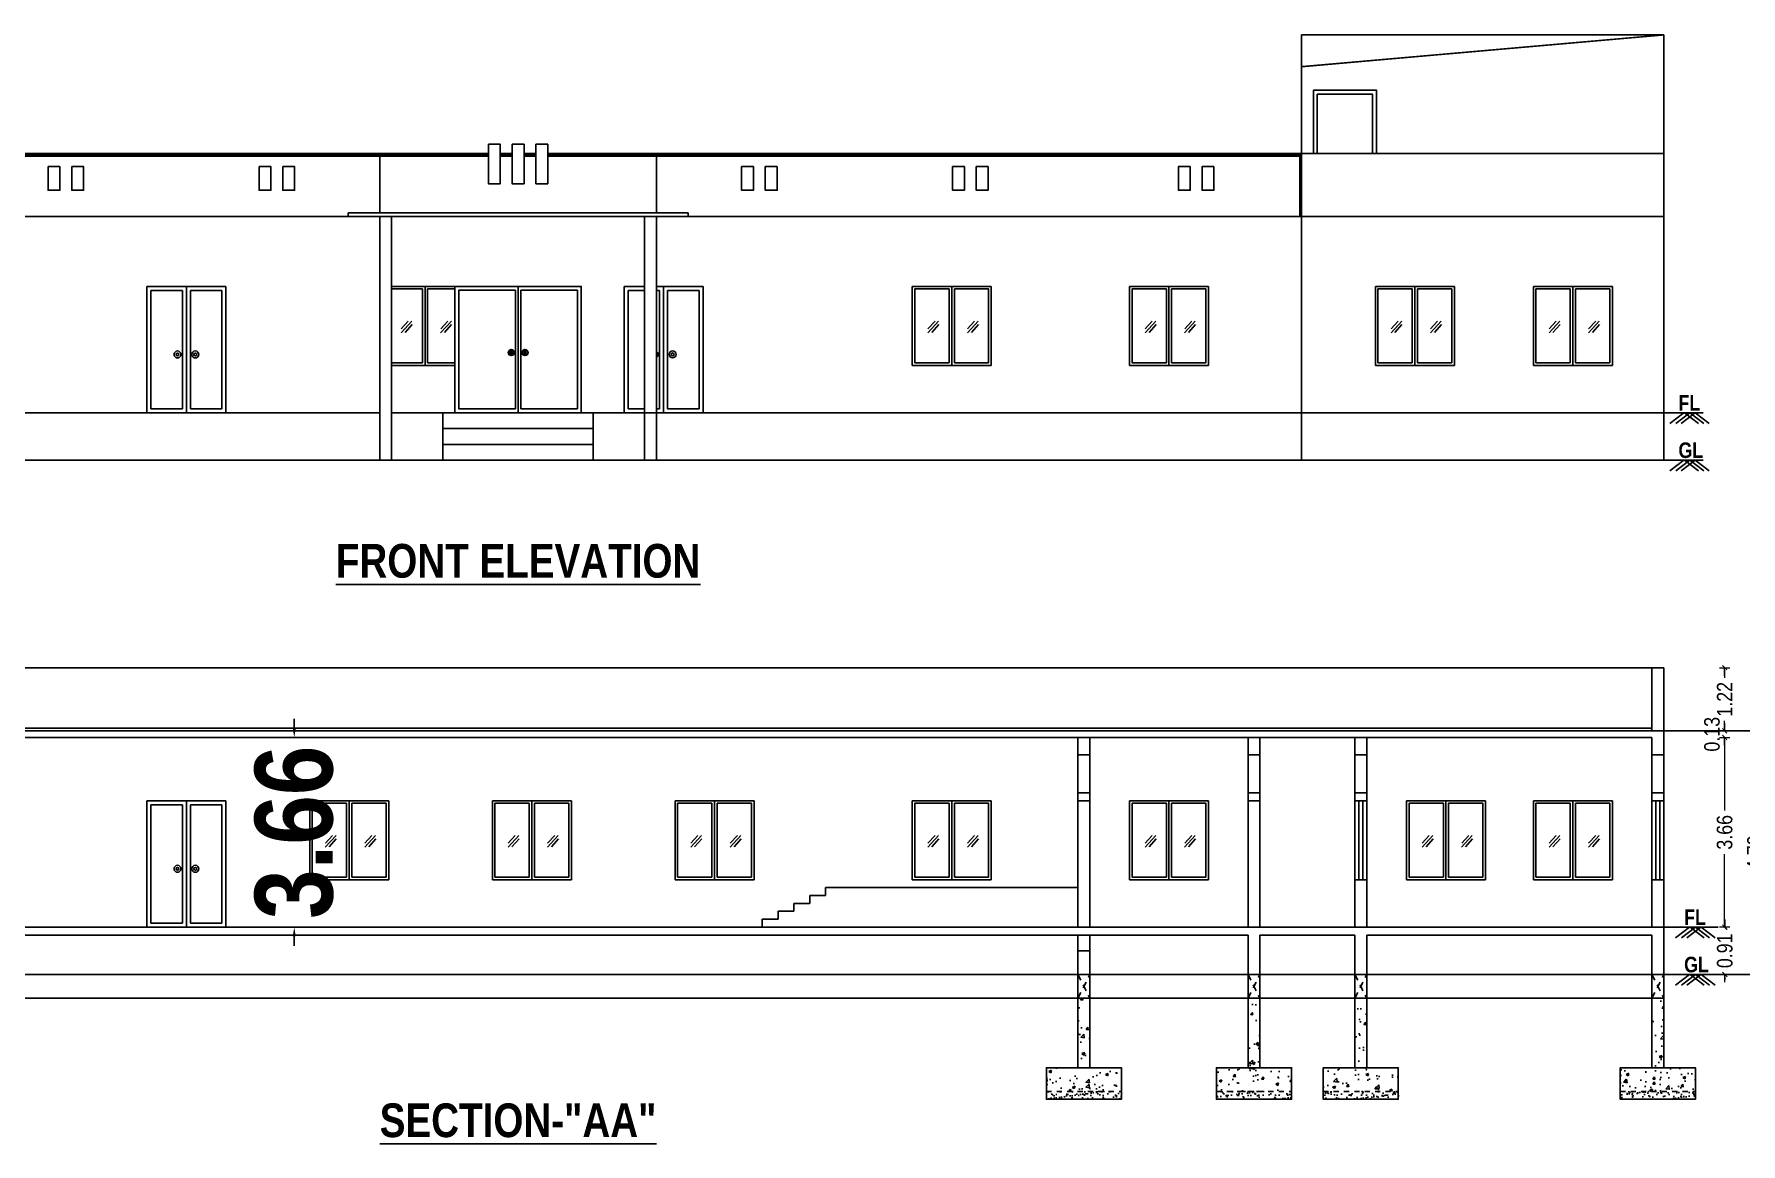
# Model space of a CAD drawing. Header units: metres. Extents: x 113452 to 113666, y -26183 to -26004.
# Drawn here: x 113603.05 to 113635.97, y -26065.32 to -26043.91 of the extents above; entities that cross this region are included whole.
import ezdxf
from ezdxf.lldxf.tags import DXFTag

# ---------------------------------------------------------------- set-up
doc = ezdxf.new("R2010")
doc.units = ezdxf.units.M
doc.header["$MEASUREMENT"] = 0
doc.header["$PDMODE"] = 35
doc.linetypes.add('HIDDEN', pattern=[0.375, 0.25, -0.125])
for name, color, linetype in [('BLK_1_FLR_0_WC_BATH_HT', 223, 'Continuous'), ('Door', 7, 'Continuous'), ('LVL', 220, 'Continuous')]:
    doc.layers.add(name, color=color, linetype=linetype)
doc.layers.add('Dimension', color=3, linetype='Continuous', lineweight=13)
doc.styles.add('Arial', font='swissc.ttf')
doc.styles.get("Standard").update_dxf_attribs({"font": 'swisscb.ttf'})
tags = doc.linetypes.add('DIVIDE2', pattern=[0.625, 0.25, -0.125, 0, -0.125, 0, -0.125]).pattern_tags.tags
tags[14:15] = [DXFTag(74, 4), DXFTag(75, 0), DXFTag(340, '0'), DXFTag(46, 1.0), DXFTag(50, 0.0), DXFTag(44, 0.0), DXFTag(45, 0.0)]
tags[12:13] = [DXFTag(74, 4), DXFTag(75, 0), DXFTag(340, '0'), DXFTag(46, 1.0), DXFTag(50, 0.0), DXFTag(44, 0.0), DXFTag(45, 0.0)]
tags[10:11] = [DXFTag(74, 4), DXFTag(75, 0), DXFTag(340, '0'), DXFTag(46, 1.0), DXFTag(50, 0.0), DXFTag(44, 0.0), DXFTag(45, 0.0)]
tags[8:9] = [DXFTag(74, 4), DXFTag(75, 0), DXFTag(340, '0'), DXFTag(46, 1.0), DXFTag(50, 0.0), DXFTag(44, 0.0), DXFTag(45, 0.0)]
tags[6:7] = [DXFTag(74, 4), DXFTag(75, 0), DXFTag(340, '0'), DXFTag(46, 1.0), DXFTag(50, 0.0), DXFTag(44, 0.0), DXFTag(45, 0.0)]
tags[4:5] = [DXFTag(74, 4), DXFTag(75, 0), DXFTag(340, '0'), DXFTag(46, 1.0), DXFTag(50, 0.0), DXFTag(44, 0.0), DXFTag(45, 0.0)]
doc.dimstyles.new('FLOOR DIM BUILDING DIM', dxfattribs={"dimtxt": 0.3, "dimasz": 0.05, "dimexe": 0.075, "dimexo": 0.3, "dimgap": 0.09, "dimtad": 0, "dimzin": 3, "dimdsep": 46, "dimtxsty": 'Arial', "dimblk": 'JM1', "dimcen": -0.09, "dimse1": 1, "dimse2": 1, "dimclrd": 5, "dimclre": 250, "dimclrt": 3, "dimazin": 0, "dimtfac": 0.65, "dimtix": 1, "dimtofl": 0, "dimtmove": 0, "dimatfit": 2, "dimfxl": 0, "dimfrac": 1, "dimtolj": 1, "dimlwd": 18, "dimlwe": -1, "dimarcsym": 0})
doc.dimstyles.get("Standard").update_dxf_attribs({"dimtxt": 1.5, "dimasz": 0.18, "dimexe": 0.18, "dimexo": 0.0625, "dimgap": 0.09, "dimtad": 0, "dimzin": 0, "dimdsep": 46, "dimtxsty": 'Standard', "dimcen": 0.09, "dimse1": 1, "dimse2": 1, "dimsd1": 1, "dimsd2": 1, "dimclrt": 256, "dimadec": 0, "dimazin": 0, "dimtfac": 1, "dimtofl": 0, "dimtmove": 0, "dimatfit": 3, "dimfxl": 0, "dimtolj": 1, "dimtzin": 0, "dimarcsym": 0})

# ---------------------------------------------------------------- blocks, each defined once
blk = doc.blocks.new('W')
at = {"ltscale": 2}
for p, q in [((113160.282, -26054.354), (113161.806, -26054.354)), ((113160.282, -26054.354), (113160.282, -26055.878)), ((113161.806, -26054.354), (113161.806, -26055.878)), ((113160.282, -26055.878), (113161.806, -26055.878))]:
    blk.add_line(p, q, dxfattribs=at)
at = {"ltscale": 0.3}
for p, q in [((113161.044, -26054.354), (113161.044, -26055.878)), ((113160.994, -26054.404), (113160.994, -26055.828)), ((113161.094, -26054.404), (113161.094, -26055.828)), ((113160.79, -26055.024), (113160.584, -26055.253)), ((113160.722, -26055.025), (113160.586, -26055.176)), ((113161.552, -26055.024), (113161.346, -26055.253)), ((113161.484, -26055.025), (113161.348, -26055.176)), ((113160.796, -26055.092), (113160.66, -26055.242)), ((113161.558, -26055.092), (113161.422, -26055.242))]:
    blk.add_line(p, q, dxfattribs=at)
for points in [[(113160.994, -26055.828), (113160.332, -26055.828), (113160.332, -26054.404), (113160.994, -26054.404)], [(113161.094, -26054.404), (113161.756, -26054.404), (113161.756, -26055.828), (113161.094, -26055.828)]]:
    blk.add_lwpolyline(points, dxfattribs=at)
blk = doc.blocks.new('D')
at = {"ltscale": 2}
for p, q in [((113178.125, -26056.793), (113178.125, -26054.354)), ((113178.125, -26054.354), (113179.649, -26054.354)), ((113178.887, -26056.793), (113178.887, -26054.354)), ((113179.649, -26054.354), (113179.649, -26056.793)), ((113178.201, -26054.431), (113178.811, -26054.431)), ((113178.201, -26056.717), (113178.201, -26054.431)), ((113178.811, -26056.717), (113178.811, -26054.431)), ((113178.963, -26054.431), (113179.573, -26054.431)), ((113178.963, -26056.717), (113178.963, -26054.431)), ((113179.573, -26054.431), (113179.573, -26056.717)), ((113179.649, -26056.793), (113178.125, -26056.793)), ((113178.811, -26056.717), (113178.201, -26056.717)), ((113179.573, -26056.717), (113178.963, -26056.717))]:
    blk.add_line(p, q, dxfattribs=at)
at = {"ltscale": 0.3}
for centre, radius in [((113178.715, -26055.668), 0.0673), ((113178.715, -26055.668), 0.0284), ((113179.059, -26055.668), 0.0673), ((113179.059, -26055.668), 0.0284)]:
    blk.add_circle(centre, radius, dxfattribs=at)
blk = doc.blocks.new('JM1')
at = {"color": 2}
for p, q in [((-3, 0), (0, 0)), ((-0.88, -0.88), (0.88, 0.88)), ((0, 2), (0, -2))]:
    blk.add_line(p, q, dxfattribs=at)
blk = doc.blocks.new('*D104')
at = {"layer": 'Defpoints', "color": 0, "ltscale": 0.3}
for p in [(113634.483, -26061.136), (113635.66, -26061.136), (113634.483, -26062.05)]:
    blk.add_point(p, dxfattribs=at)
at = {"layer": 'Dimension', "color": 5, "lineweight": 18, "ltscale": 0.3}
for p, q in [((113635.66, -26061.086), (113635.66, -26061.036)), ((113635.66, -26062.1), (113635.66, -26062.15))]:
    blk.add_line(p, q, dxfattribs=at)
at = {"layer": 'Dimension', "color": 5, "lineweight": 18, "ltscale": 0.3, "xscale": 0.05, "yscale": 0.05, "zscale": 0.05}
for p, rotation in [((113635.66, -26061.136), 270), ((113635.66, -26062.05), 90)]:
    blk.add_blockref('JM1', p, dxfattribs=dict(at, rotation=rotation))
at = {"layer": 'Dimension', "color": 3, "ltscale": 0.3, "insert": (113635.66, -26061.593), "char_height": 0.3, "attachment_point": 5, "rotation": 90, "style": 'Arial'}
blk.add_mtext('\\A1;0.91', dxfattribs=at)
blk = doc.blocks.new('*D64')
at = {"layer": 'Defpoints', "color": 0, "ltscale": 0.3}
for p in [(113634.253, -26057.478), (113635.657, -26057.478), (113634.481, -26061.136)]:
    blk.add_point(p, dxfattribs=at)
at = {"layer": 'Dimension', "color": 5, "lineweight": 18, "ltscale": 0.3}
for p, q in [((113635.657, -26057.528), (113635.657, -26058.885)), ((113635.657, -26061.086), (113635.657, -26059.729))]:
    blk.add_line(p, q, dxfattribs=at)
at = {"layer": 'Dimension', "color": 5, "lineweight": 18, "ltscale": 0.3, "xscale": 0.05, "yscale": 0.05, "zscale": 0.05}
for p, rotation in [((113635.657, -26057.478), 90), ((113635.657, -26061.136), 270)]:
    blk.add_blockref('JM1', p, dxfattribs=dict(at, rotation=rotation))
at = {"layer": 'Dimension', "color": 3, "ltscale": 0.3, "insert": (113635.657, -26059.307), "char_height": 0.3, "attachment_point": 5, "rotation": 90, "style": 'Arial'}
blk.add_mtext('\\A1;3.66', dxfattribs=at)
blk = doc.blocks.new('*D65')
at = {"layer": 'Defpoints', "color": 0, "ltscale": 0.3}
for p in [(113634.483, -26056.131), (113634.483, -26062.05), (113636.812, -26062.05)]:
    blk.add_point(p, dxfattribs=at)
at = {"layer": 'Dimension', "color": 5, "lineweight": 18, "ltscale": 0.3}
for p, q in [((113636.812, -26056.181), (113636.812, -26058.671)), ((113636.812, -26062), (113636.812, -26059.51))]:
    blk.add_line(p, q, dxfattribs=at)
at = {"layer": 'Dimension', "color": 5, "lineweight": 18, "ltscale": 0.3, "xscale": 0.05, "yscale": 0.05, "zscale": 0.05}
for p, rotation in [((113636.812, -26056.131), 90), ((113636.812, -26062.05), 270)]:
    blk.add_blockref('JM1', p, dxfattribs=dict(at, rotation=rotation))
at = {"layer": 'Dimension', "color": 3, "ltscale": 0.3, "insert": (113636.812, -26059.091), "char_height": 0.3, "attachment_point": 5, "rotation": 90, "style": 'Arial'}
blk.add_mtext('\\A1;5.92', dxfattribs=at)
blk = doc.blocks.new('FFFFR')
h = blk.add_hatch()
h.set_pattern_fill('AR-CONC', color=0, scale=0.003)
h.set_pattern_definition([(50, (111367.1211, -27215.17934), (0.54655401, -0.04781726), [0.05715, -0.62865]), (355, (111367.1211, -27215.17934), (-0.10573026, 0.57317054), [0.04572, -0.50292175]), (100.451445, (111367.16664, -27215.1833), (0.44082374, 0.52535326), [0.04857003, -0.53427073]), (46.1842, (111367.1211, -27215.02694), (0.81323712, -0.12612698), [0.085725, -0.942975]), (96.635558, (111367.1889, -27215.03745), (0.7122124, 0.74227837), [0.07285507, -0.80140682]), (351.18415, (111367.1211, -27215.0269), (0.7122124, 0.74227837), [0.0685799, -0.7543792]), (21, (111367.1973, -27215.06504), (0.45484317, -0.306795595), [0.05715, -0.62865]), (326, (111367.1973, -27215.06504), (0.18540609, 0.5525639), [0.04572, -0.50292]), (71.451445, (111367.2352, -27215.0906), (0.64024926, 0.24576831), [0.04857003, -0.53426981]), (37.5, (111367.1211, -27215.17934), (0.00926581, 0.253665117), [0, -0.496824, 0, -0.51054, 0, -0.504825]), (7.5, (111367.1211, -27215.17934), (0.200458988, 0.300541724), [0, -0.291084, 0, -0.485394, 0, -0.192405]), (327.5, (111366.95117, -27215.17934), (0.406771786, -0.017186232), [0, -0.1905, 0, -0.59436, 0, -0.78867]), (317.5, (111366.87497, -27215.17934), (0.444387544, 0.076279473), [0, -0.24765, 0, -0.394716, 0, -0.56007])])
h.paths.add_polyline_path([(113634.389, -26021.666), (113634.159, -26021.666), (113634.159, -26023.299), (113634.389, -26023.299)])
h = blk.add_hatch()
h.set_pattern_fill('AR-CONC', color=0, scale=0.003)
h.set_pattern_definition([(50, (111367.1211, -27215.275), (0.54655401, -0.04781726), [0.05715, -0.62865]), (355, (111367.1211, -27215.275), (-0.10573026, 0.57317054), [0.04572, -0.50292175]), (100.451445, (111367.16664, -27215.279), (0.44082374, 0.52535326), [0.04857003, -0.53427073]), (46.1842, (111367.1211, -27215.1226), (0.81323712, -0.12612698), [0.085725, -0.942975]), (96.635558, (111367.1889, -27215.1331), (0.7122124, 0.74227837), [0.07285507, -0.80140682]), (351.18415, (111367.1211, -27215.1226), (0.7122124, 0.74227837), [0.0685799, -0.7543792]), (21, (111367.1973, -27215.1607), (0.45484317, -0.306795595), [0.05715, -0.62865]), (326, (111367.1973, -27215.1607), (0.18540609, 0.5525639), [0.04572, -0.50292]), (71.451445, (111367.2352, -27215.18627), (0.64024926, 0.24576831), [0.04857003, -0.53426981]), (37.5, (111367.1211, -27215.275), (0.00926581, 0.253665117), [0, -0.496824, 0, -0.51054, 0, -0.504825]), (7.5, (111367.1211, -27215.275), (0.200458988, 0.300541724), [0, -0.291084, 0, -0.485394, 0, -0.192405]), (327.5, (111366.95117, -27215.275), (0.406771786, -0.017186232), [0, -0.1905, 0, -0.59436, 0, -0.78867]), (317.5, (111366.87497, -27215.275), (0.444387544, 0.076279473), [0, -0.24765, 0, -0.394716, 0, -0.56007])])
h.paths.add_polyline_path([(113633.55, -26023.006), (113633.55, -26023.463), (113634.998, -26023.463), (113634.998, -26023.006)])
h = blk.add_hatch()
h.set_pattern_fill('AR-SAND', color=0, scale=0.02)
h.set_pattern_definition([(37.5, (111214.4884, -27057.41554), (-0.03200063, 0.97882647), [0, -0.77216, 0, -0.8636, 0, -0.8255]), (7.5, (111214.4884, -27057.4155), (0.89904657, 1.4336502), [0, -0.41656, 0, -0.69596, 0, -0.2667]), (327.5, (111213.86355, -27057.4155), (1.58198474, 0.00287437), [0, -0.254, 0, -0.9144, 0, -1.1938]), (317.5, (111213.8636, -27057.4155), (1.5271129, 0.44585865), [0, -0.127, 0, -0.59944, 0, -0.6858])])
h.paths.add_polyline_path([(113634.997, -26023.616), (113634.997, -26023.463), (113633.549, -26023.463), (113633.549, -26023.616)])
h = blk.add_hatch()
h.set_pattern_fill('AR-SAND', color=0, scale=0.003)
h.set_pattern_definition([(37.5, (111367.1211, -27215.275), (-0.004800094, 0.146823971), [0, -0.115824, 0, -0.12954, 0, -0.123825]), (7.5, (111367.1211, -27215.275), (0.134856985, 0.21504753), [0, -0.062484, 0, -0.104394, 0, -0.040005]), (327.5, (111367.02737, -27215.275), (0.237297711, 0.0004311554), [0, -0.0381, 0, -0.13716, 0, -0.17907]), (317.5, (111367.02737, -27215.275), (0.229066936, 0.066878797), [0, -0.01905, 0, -0.089916, 0, -0.10287])])
h.paths.add_polyline_path([(113633.55, -26023.463), (113633.55, -26023.616), (113634.998, -26023.616), (113634.998, -26023.463)])
at = {"color": 0, "linetype": 'HIDDEN', "ltscale": 0.5}
for p, q in [((113634.158, -26021.208), (113634.388, -26021.666)), ((113634.158, -26021.666), (113634.388, -26021.208))]:
    blk.add_line(p, q, dxfattribs=at)
at = {"color": 0}
for p, q in [((113634.158, -26023.006), (113634.158, -26021.208)), ((113634.388, -26023.006), (113634.388, -26021.208))]:
    blk.add_line(p, q, dxfattribs=at)
at = {"color": 0, "linetype": 'HIDDEN', "ltscale": 0.3}
blk.add_line((113633.549, -26023.463), (113634.997, -26023.463), dxfattribs=at)
at = {"color": 0}
blk.add_lwpolyline([(113633.549, -26023.006), (113633.549, -26023.006), (113633.549, -26023.616), (113634.997, -26023.616), (113634.997, -26023.006), (113633.549, -26023.006)], dxfattribs=at)
at = {"layer": 'Door', "ltscale": 0.3}
blk.add_lwpolyline([(113634.158, -26021.666), (113634.388, -26021.666), (113634.388, -26021.208), (113634.158, -26021.208)], close=True, dxfattribs=at)
blk = doc.blocks.new('*D105')
at = {"layer": 'Defpoints', "color": 0, "ltscale": 0.3}
for p in [(113634.483, -26057.351), (113636.243, -26057.351), (113634.483, -26062.05)]:
    blk.add_point(p, dxfattribs=at)
at = {"layer": 'Dimension', "color": 5, "lineweight": 18, "ltscale": 0.3}
for p, q in [((113636.243, -26057.401), (113636.243, -26059.278)), ((113636.243, -26062), (113636.243, -26060.123))]:
    blk.add_line(p, q, dxfattribs=at)
at = {"layer": 'Dimension', "color": 5, "lineweight": 18, "ltscale": 0.3, "xscale": 0.05, "yscale": 0.05, "zscale": 0.05}
for p, rotation in [((113636.243, -26057.351), 90), ((113636.243, -26062.05), 270)]:
    blk.add_blockref('JM1', p, dxfattribs=dict(at, rotation=rotation))
at = {"layer": 'Dimension', "color": 3, "ltscale": 0.3, "insert": (113636.243, -26059.701), "char_height": 0.3, "attachment_point": 5, "rotation": 90, "style": 'Arial'}
blk.add_mtext('\\A1;4.70', dxfattribs=at)
blk = doc.blocks.new('*D106')
at = {"layer": 'Defpoints', "color": 0, "ltscale": 0.3}
for p in [(113634.483, -26056.131), (113635.657, -26056.131), (113634.483, -26057.351)]:
    blk.add_point(p, dxfattribs=at)
at = {"layer": 'Dimension', "color": 5, "lineweight": 18, "ltscale": 0.3}
for p, q in [((113635.657, -26056.181), (113635.657, -26056.328)), ((113635.657, -26057.301), (113635.657, -26057.154))]:
    blk.add_line(p, q, dxfattribs=at)
at = {"layer": 'Dimension', "color": 5, "lineweight": 18, "ltscale": 0.3, "xscale": 0.05, "yscale": 0.05, "zscale": 0.05}
for p, rotation in [((113635.657, -26056.131), 90), ((113635.657, -26057.351), 270)]:
    blk.add_blockref('JM1', p, dxfattribs=dict(at, rotation=rotation))
at = {"layer": 'Dimension', "color": 3, "ltscale": 0.3, "insert": (113635.657, -26056.741), "char_height": 0.3, "attachment_point": 5, "rotation": 90, "style": 'Arial'}
blk.add_mtext('\\A1;1.22', dxfattribs=at)
blk = doc.blocks.new('DDDRRR')
at = {"ltscale": 0.3}
for p, q in [((113631.873, -26022.434), (113631.873, -26024.873)), ((113631.823, -26022.51), (113631.823, -26024.796)), ((113631.923, -26022.51), (113631.923, -26024.796))]:
    blk.add_line(p, q, dxfattribs=at)
blk.add_lwpolyline([(113630.653, -26024.873), (113633.093, -26024.873), (113633.093, -26022.434), (113630.653, -26022.434)], close=True, dxfattribs=at)
for points in [[(113631.823, -26022.51), (113630.729, -26022.51), (113630.729, -26024.796), (113631.823, -26024.796)], [(113631.923, -26024.796), (113633.017, -26024.796), (113633.017, -26022.51), (113631.923, -26022.51)]]:
    blk.add_lwpolyline(points, dxfattribs=at)
for centre, radius in [((113631.74, -26023.71), 0.0589), ((113631.74, -26023.71), 0.0311), ((113631.74, -26023.71), 0.0122), ((113632.006, -26023.71), 0.0589), ((113632.006, -26023.71), 0.0311), ((113632.006, -26023.71), 0.0122)]:
    blk.add_circle(centre, radius, dxfattribs=at)
blk = doc.blocks.new('*D196')
at = {"layer": 'Defpoints', "color": 0, "ltscale": 0.3}
for p in [(113634.483, -26057.351), (113634.253, -26057.478), (113635.657, -26057.478)]:
    blk.add_point(p, dxfattribs=at)
at = {"layer": 'Dimension', "color": 5, "lineweight": 18, "ltscale": 0.3}
for p, q in [((113635.657, -26057.301), (113635.657, -26057.251)), ((113635.657, -26057.528), (113635.657, -26057.578))]:
    blk.add_line(p, q, dxfattribs=at)
at = {"layer": 'Dimension', "color": 5, "lineweight": 18, "ltscale": 0.3, "xscale": 0.05, "yscale": 0.05, "zscale": 0.05}
for p, rotation in [((113635.657, -26057.351), 270), ((113635.657, -26057.478), 90)]:
    blk.add_blockref('JM1', p, dxfattribs=dict(at, rotation=rotation))
at = {"layer": 'Dimension', "color": 3, "ltscale": 0.3, "insert": (113635.413, -26057.415), "char_height": 0.3, "attachment_point": 5, "rotation": 90, "style": 'Arial'}
blk.add_mtext('\\A1;0.13', dxfattribs=at)
blk = doc.blocks.new('GHTY')
at = {"ltscale": 2}
for p, q in [((113614.429, -26046.611), (113614.429, -26044.172)), ((113614.429, -26044.172), (113614.823, -26044.172)), ((113615.053, -26044.172), (113615.953, -26044.172)), ((113615.191, -26046.611), (113615.191, -26044.172)), ((113615.953, -26044.172), (113615.953, -26046.611)), ((113614.505, -26044.249), (113614.823, -26044.249)), ((113614.505, -26046.535), (113614.505, -26044.249)), ((113615.053, -26044.249), (113615.114, -26044.249)), ((113615.114, -26046.535), (113615.114, -26044.249)), ((113615.267, -26044.249), (113615.876, -26044.249)), ((113615.267, -26046.535), (113615.267, -26044.249)), ((113615.876, -26044.249), (113615.876, -26046.535)), ((113614.823, -26046.611), (113614.429, -26046.611)), ((113614.823, -26046.535), (113614.505, -26046.535)), ((113615.114, -26046.535), (113615.053, -26046.535)), ((113615.953, -26046.611), (113615.053, -26046.611)), ((113615.876, -26046.535), (113615.267, -26046.535))]:
    blk.add_line(p, q, dxfattribs=at)
at = {"ltscale": 0.3}
for radius in [0.0673, 0.0284]:
    blk.add_circle((113615.363, -26045.485), radius, dxfattribs=at)
blk.add_arc((113615.018, -26045.485), 0.0673, 301.2826, 58.7174, dxfattribs=at)
blk = doc.blocks.new('RTYRTY')
at = {"ltscale": 2}
for p, q in [((113609.943, -26044.172), (113611.163, -26044.172)), ((113609.943, -26045.696), (113611.163, -26045.696))]:
    blk.add_line(p, q, dxfattribs=at)
at = {"ltscale": 0.3}
for p, q in [((113610.588, -26044.172), (113610.588, -26045.696)), ((113610.538, -26044.222), (113610.538, -26045.646)), ((113610.638, -26044.222), (113610.638, -26045.646)), ((113610.334, -26044.841), (113610.128, -26045.071)), ((113610.266, -26044.843), (113610.13, -26044.994)), ((113611.096, -26044.841), (113610.89, -26045.071)), ((113611.028, -26044.843), (113610.892, -26044.994)), ((113610.34, -26044.909), (113610.204, -26045.06)), ((113611.102, -26044.909), (113610.966, -26045.06))]:
    blk.add_line(p, q, dxfattribs=at)
for points in [[(113609.943, -26044.222), (113610.538, -26044.222)], [(113610.638, -26044.222), (113611.163, -26044.222)], [(113610.538, -26045.646), (113609.943, -26045.646)], [(113611.163, -26045.646), (113610.638, -26045.646)]]:
    blk.add_lwpolyline(points, dxfattribs=at)
blk = doc.blocks.new('*D319')
at = {"layer": 'BLK_1_FLR_0_WC_BATH_HT', "color": 0, "linetype": 'Continuous', "lineweight": -2}
for p, q in [((113608.066, -26057.298), (113608.066, -26057.118)), ((113608.878, -26057.478), (113607.886, -26057.478)), ((113608.878, -26061.136), (113607.886, -26061.136)), ((113608.066, -26061.316), (113608.066, -26061.496))]:
    blk.add_line(p, q, dxfattribs=at)
at = {"layer": 'BLK_1_FLR_0_WC_BATH_HT', "color": 0, "linetype": 'Continuous'}
for points in [[(113608.036, -26057.298), (113608.096, -26057.298), (113608.066, -26057.478)], [(113608.036, -26061.316), (113608.096, -26061.316), (113608.066, -26061.136)]]:
    blk.add_solid(points, dxfattribs=at)
at = {"layer": 'Defpoints', "color": 0, "linetype": 'Continuous'}
for p in [(113608.941, -26057.478), (113608.066, -26061.136), (113608.941, -26061.136)]:
    blk.add_point(p, dxfattribs=at)
at = {"layer": 'BLK_1_FLR_0_WC_BATH_HT', "linetype": 'Continuous', "insert": (113608.066, -26059.307), "char_height": 1.5, "attachment_point": 5, "rotation": 90}
blk.add_mtext('\\A1;3.66', dxfattribs=at)

msp = doc.modelspace()

# ---------------------------------------------------------------- linework, layer by layer
at = {"ltscale": 2}
for p, q in [((113627.49344, -26044.53507), (113634.48344, -26043.92201)), ((113634.48344, -26043.92201), (113627.49344, -26043.92201)), ((113627.49344, -26052.12701), (113627.49344, -26043.92201)), ((113634.48344, -26047.42801), (113634.48344, -26043.92201)), ((113590.28344, -26046.20801), (113611.81194, -26046.20801)), ((113611.81194, -26046.20801), (113590.28344, -26046.20801)), ((113597.31744, -26046.25881), (113611.81194, -26046.25881)), ((113609.71644, -26046.20801), (113609.71644, -26047.35181)), ((113612.04054, -26046.20801), (113612.26914, -26046.20801)), ((113612.26914, -26046.20801), (113612.04054, -26046.20801)), ((113612.04054, -26046.25881), (113612.26914, -26046.25881)), ((113612.49774, -26046.20801), (113612.72634, -26046.20801)), ((113612.72634, -26046.20801), (113612.49774, -26046.20801)), ((113612.49774, -26046.25881), (113612.72634, -26046.25881)), ((113612.95494, -26046.20801), (113634.48344, -26046.20801)), ((113634.48344, -26046.20801), (113612.95494, -26046.20801)), ((113612.95494, -26046.25881), (113627.47962, -26046.25881)), ((113615.05044, -26047.35181), (113615.05044, -26046.20801)), ((113627.47962, -26047.42801), (113627.47962, -26046.25881)), ((113634.48344, -26047.42801), (113590.28344, -26047.42801)), ((113634.48344, -26047.42801), (113590.28344, -26047.42801)), ((113609.10344, -26047.35181), (113615.66344, -26047.35181)), ((113609.10344, -26047.35181), (113609.10344, -26047.42801)), ((113615.64979, -26047.42801), (113614.12579, -26047.42801)), ((113634.48344, -26047.42801), (113634.48344, -26052.12701)), ((113609.71344, -26051.21261), (113589.52144, -26051.21261)), ((113635.24544, -26051.21261), (113609.94344, -26051.21261)), ((113588.90858, -26052.12701), (113635.24544, -26052.12701)), ((113590.28344, -26056.13127), (113634.48344, -26056.13127)), ((113634.25344, -26057.35127), (113634.25344, -26056.13127)), ((113590.28344, -26057.35127), (113634.48344, -26057.35127)), ((113590.28344, -26057.35127), (113634.48344, -26057.35127)), ((113590.51344, -26057.29999), (113634.25344, -26057.29999)), ((113634.48344, -26057.35127), (113634.48344, -26058.57047)), ((113590.51344, -26057.47827), (113634.25344, -26057.47827)), ((113634.25484, -26057.81127), (113634.48344, -26057.81127)), ((113634.48344, -26058.54747), (113634.25344, -26058.54747)), ((113628.60244, -26058.69747), (113628.60244, -26060.22147)), ((113628.67864, -26058.69747), (113628.67864, -26060.22147)), ((113634.33104, -26058.69747), (113634.33104, -26060.22147)), ((113634.40724, -26058.69747), (113634.40724, -26060.22147)), ((113634.48344, -26058.69747), (113634.48344, -26062.05027)), ((113628.52484, -26060.22147), (113628.75484, -26060.22147)), ((113634.25344, -26060.22147), (113634.48344, -26060.22147)), ((113618.00864, -26060.67867), (113618.00864, -26060.52627)), ((113618.00864, -26060.52627), (113618.31344, -26060.52627)), ((113618.31344, -26060.52627), (113618.31344, -26060.37387)), ((113617.39904, -26060.98347), (113617.39904, -26060.83107)), ((113617.39904, -26060.83107), (113617.70384, -26060.83107)), ((113617.70384, -26060.83107), (113617.70384, -26060.67867)), ((113617.70384, -26060.67867), (113618.00864, -26060.67867)), ((113617.09424, -26061.13587), (113617.09424, -26060.98347)), ((113617.09424, -26060.98347), (113617.39904, -26060.98347))]:
    msp.add_line(p, q, dxfattribs=at)
at = {"ltscale": 0.3}
for p, q in [((113609.71344, -26047.42801), (113609.71344, -26052.12701)), ((113609.94344, -26047.42801), (113609.94344, -26052.12701)), ((113614.82344, -26047.42801), (113614.82344, -26052.12701)), ((113614.82344, -26047.42801), (113614.82344, -26052.12701)), ((113615.05344, -26047.42801), (113615.05344, -26052.12701)), ((113615.05344, -26047.42801), (113615.05344, -26052.12701)), ((113615.66344, -26047.35181), (113615.66344, -26047.42801)), ((113627.47962, -26047.42801), (113627.53042, -26047.42801)), ((113610.93344, -26052.12701), (113610.93344, -26051.21261)), ((113613.83344, -26052.12701), (113613.83344, -26051.21261)), ((113613.83344, -26051.51741), (113610.93344, -26051.51741)), ((113613.83344, -26051.82221), (113610.93344, -26051.82221)), ((113634.48344, -26057.35127), (113634.48344, -26056.13127)), ((113623.18344, -26061.13587), (113623.18344, -26057.47827)), ((113623.41344, -26061.13587), (113623.41344, -26057.47827)), ((113623.41344, -26061.13587), (113623.41344, -26057.47827)), ((113626.46344, -26061.13587), (113626.46344, -26057.47827)), ((113626.69344, -26061.13587), (113626.69344, -26057.47827)), ((113626.69344, -26061.13587), (113626.69344, -26057.47827)), ((113628.52344, -26061.13587), (113628.52344, -26057.47827)), ((113628.75344, -26061.13587), (113628.75344, -26057.47827)), ((113634.25344, -26057.47827), (113634.25344, -26061.13587)), ((113623.18484, -26057.81127), (113623.41344, -26057.81127)), ((113626.46344, -26057.81127), (113626.69344, -26057.81127)), ((113628.52484, -26057.81127), (113628.75344, -26057.81127)), ((113623.41344, -26058.54747), (113623.18344, -26058.54747)), ((113626.69344, -26058.54747), (113626.46344, -26058.54747)), ((113628.75344, -26058.54747), (113628.52484, -26058.54747)), ((113618.31344, -26060.37387), (113623.18344, -26060.37387)), ((113589.48334, -26061.13587), (113635.53423, -26061.13587)), ((113590.51344, -26061.28827), (113626.46344, -26061.28827)), ((113623.18344, -26061.28827), (113623.18344, -26062.05027)), ((113623.41344, -26062.05027), (113623.41344, -26061.28827)), ((113626.46344, -26062.05027), (113626.46344, -26061.28827)), ((113626.69344, -26061.28827), (113628.52344, -26061.28827)), ((113626.69344, -26062.05027), (113626.69344, -26061.28827)), ((113628.52344, -26062.05027), (113628.52344, -26061.28827)), ((113628.75344, -26061.28827), (113634.25344, -26061.28827)), ((113628.75344, -26062.05027), (113628.75344, -26061.28827)), ((113634.25344, -26061.28827), (113634.25344, -26062.05027)), ((113623.18344, -26061.59307), (113623.41344, -26061.59307)), ((113589.48334, -26062.05027), (113635.55193, -26062.05027)), ((113590.51204, -26062.50747), (113634.48344, -26062.50747))]:
    msp.add_line(p, q, dxfattribs=at)
at = {"color": 0}
for p, q in [((113634.87143, -26051.21261), (113634.6018, -26051.41959)), ((113634.98369, -26051.21261), (113634.71406, -26051.41959)), ((113635.086, -26051.21261), (113634.81638, -26051.41959)), ((113634.88138, -26051.21261), (113635.15101, -26051.41959)), ((113634.98369, -26051.21261), (113635.25332, -26051.41959)), ((113635.086, -26051.21261), (113635.35563, -26051.41959)), ((113634.87143, -26052.12701), (113634.6018, -26052.33399)), ((113634.98369, -26052.12701), (113634.71406, -26052.33399)), ((113635.086, -26052.12701), (113634.81638, -26052.33399)), ((113634.88138, -26052.12701), (113635.15101, -26052.33399)), ((113634.98369, -26052.12701), (113635.25332, -26052.33399)), ((113635.086, -26052.12701), (113635.35563, -26052.33399)), ((113634.98059, -26061.13587), (113634.71097, -26061.34285)), ((113635.09286, -26061.13587), (113634.82323, -26061.34285)), ((113635.19517, -26061.13587), (113634.92554, -26061.34285)), ((113634.99055, -26061.13587), (113635.26017, -26061.34285)), ((113635.09286, -26061.13587), (113635.36249, -26061.34285)), ((113635.20512, -26061.13587), (113635.47475, -26061.34285)), ((113634.98059, -26062.05027), (113634.71097, -26062.25725)), ((113635.09286, -26062.05027), (113634.82323, -26062.25725)), ((113635.19517, -26062.05027), (113634.92554, -26062.25725)), ((113634.99055, -26062.05027), (113635.26017, -26062.25725)), ((113635.09286, -26062.05027), (113635.36249, -26062.25725)), ((113635.20512, -26062.05027), (113635.47475, -26062.25725))]:
    msp.add_line(p, q, dxfattribs=at)
at = {"ltscale": 0.3}
for points, const_width in [([(113627.49344, -26044.53507), (113634.48344, -26043.92201)], 0.03), ([(113597.27344, -26046.23341), (113611.81194, -26046.23341)], 0.05), ([(113612.04054, -26046.23341), (113612.26914, -26046.23341)], 0.05), ([(113612.49774, -26046.23341), (113612.72634, -26046.23341)], 0.05), ([(113612.95494, -26046.23341), (113627.49344, -26046.23341)], 0.05), ([(113627.46844, -26047.42801), (113627.46844, -26046.20801)], 0.05)]:
    msp.add_lwpolyline(points, dxfattribs=dict(at, const_width=const_width))
for points in [[(113627.72344, -26046.20801), (113627.72344, -26044.98961), (113628.94344, -26044.98961), (113628.94344, -26046.20801)], [(113627.79964, -26046.20801), (113627.79964, -26045.06581), (113628.86724, -26045.06581), (113628.86724, -26046.20801)]]:
    msp.add_lwpolyline(points, dxfattribs=at)
at = {"ltscale": 2}
for points in [[(113611.81194, -26046.03021), (113612.04054, -26046.03021), (113612.04054, -26046.79221), (113611.81194, -26046.79221)], [(113612.26914, -26046.03021), (113612.49774, -26046.03021), (113612.49774, -26046.79221), (113612.26914, -26046.79221)], [(113612.72634, -26046.03021), (113612.95494, -26046.03021), (113612.95494, -26046.79221), (113612.72634, -26046.79221)], [(113603.31717, -26046.46201), (113603.54577, -26046.46201), (113603.54577, -26046.91921), (113603.31717, -26046.91921)], [(113603.77437, -26046.46201), (113604.00297, -26046.46201), (113604.00297, -26046.91921), (113603.77437, -26046.91921)], [(113607.38597, -26046.46201), (113607.61457, -26046.46201), (113607.61457, -26046.91921), (113607.38597, -26046.91921)], [(113607.84317, -26046.46201), (113608.07177, -26046.46201), (113608.07177, -26046.91921), (113607.84317, -26046.91921)], [(113616.92372, -26046.46201), (113616.69512, -26046.46201), (113616.69512, -26046.91921), (113616.92372, -26046.91921)], [(113617.38092, -26046.46201), (113617.15232, -26046.46201), (113617.15232, -26046.91921), (113617.38092, -26046.91921)], [(113620.99252, -26046.46201), (113620.76392, -26046.46201), (113620.76392, -26046.91921), (113620.99252, -26046.91921)], [(113621.44972, -26046.46201), (113621.22112, -26046.46201), (113621.22112, -26046.91921), (113621.44972, -26046.91921)], [(113625.34862, -26046.46201), (113625.12002, -26046.46201), (113625.12002, -26046.91921), (113625.34862, -26046.91921)], [(113625.80582, -26046.46201), (113625.57722, -26046.46201), (113625.57722, -26046.91921), (113625.80582, -26046.91921)]]:
    msp.add_lwpolyline(points, close=True, dxfattribs=at)
at = {"ltscale": 0.3}
for points in [[(113623.18344, -26058.54747), (113623.41344, -26058.54747), (113623.41344, -26058.69747), (113623.18344, -26058.69747)], [(113626.46344, -26058.54747), (113626.69344, -26058.54747), (113626.69344, -26058.69747), (113626.46344, -26058.69747)], [(113628.52344, -26058.54747), (113628.75344, -26058.54747), (113628.75344, -26058.69747), (113628.52344, -26058.69747)], [(113634.25344, -26058.54747), (113634.48344, -26058.54747), (113634.48344, -26058.69747), (113634.25344, -26058.69747)]]:
    msp.add_lwpolyline(points, close=True, dxfattribs=at)
at = {"layer": 'LVL', "linetype": 'DIVIDE2'}
for p, q in [((113640.32597, -26057.35127), (113634.48344, -26057.35127)), ((113640.32597, -26062.05027), (113634.48344, -26062.05027))]:
    msp.add_line(p, q, dxfattribs=at)

# ---------------------------------------------------------------- block references
for name, p in [('D', (427.0988, 5.58027)), ('RTYRTY', (0, -4.60183)), ('DDDRRR', (-19.48966, -26.33992)), ('GHTY', (0, -4.60183)), ('W', (459.70428, 5.58027)), ('W', (463.89428, 5.58027)), ('W', (468.63728, 5.58027)), ('W', (471.68528, 5.58027)), ('D', (427.0988, -4.34298)), ('W', (448.08128, -4.34298)), ('W', (451.60528, -4.34298)), ('W', (455.12928, -4.34298)), ('W', (459.70428, -4.34298)), ('W', (463.89428, -4.34298)), ('W', (469.23728, -4.34298)), ('W', (471.68528, -4.34298))]:
    msp.add_blockref(name, p)
at = {"ltscale": 0.3}
for p in [(-10.9744, -40.84177), (-7.6944, -40.84177), (-5.6344, -40.84177), (0.0956, -40.84177)]:
    msp.add_blockref('FFFFR', p, dxfattribs=at)

# ---------------------------------------------------------------- texts
at = {"color": 0}
for s, p in [('FL', (113634.76564, -26051.17038)), ('GL', (113634.76564, -26052.08478)), ('FL', (113634.87481, -26061.09363)), ('GL', (113634.87481, -26062.00803))]:
    msp.add_text(s, height=0.3, dxfattribs=at).set_placement(p)
at = {"char_height": 0.65, "attachment_point": 5}
for s, insert in [('{\\LFRONT ELEVATION}', (113612.38344, -26054.07319)), ('{\\LSECTION-"AA"}', (113612.38344, -26064.86749))]:
    msp.add_mtext(s, dxfattribs=dict(at, insert=insert))

# ---------------------------------------------------------------- dimensions: what is measured, and where the dimension line sits
at = {"layer": 'BLK_1_FLR_0_WC_BATH_HT', "linetype": 'Continuous'}
dim = msp.add_linear_dim(base=(113608.0664, -26061.13587), p1=(113608.94057, -26057.47827), p2=(113608.94057, -26061.13587), angle=90, dimstyle='Standard', override={"dimse1": 0, "dimse2": 0, "dimsd1": 0, "dimsd2": 0}, dxfattribs=at)
dim.commit()
dim.dimension.update_dxf_attribs({"geometry": '*D319', "text_midpoint": (113608.0664, -26059.30707)})
at = {"layer": 'Dimension', "color": 6, "ltscale": 0.3}
for base, p1, p2, override, picture, middle in [((113636.81161, -26062.05027), (113634.48344, -26056.13127), (113634.48344, -26062.05027), {"dimtxt": 0.3, "dimpost": '\\X', "dimtmove": 1}, '*D65', (113636.81161, -26059.09077)), ((113635.65685, -26056.13127), (113634.48344, -26057.35127), (113634.48344, -26056.13127), {"dimtxt": 0.3, "dimpost": '\\X', "dimtmove": 1}, '*D106', (113635.65685, -26056.74127)), ((113635.65685, -26057.47827), (113634.48344, -26057.35127), (113634.25344, -26057.47827), {"dimtxt": 0.3, "dimtad": 3, "dimpost": '\\X'}, '*D196', (113635.41286, -26057.41477)), ((113636.24255, -26057.35127), (113634.48344, -26062.05027), (113634.48344, -26057.35127), {"dimtxt": 0.3, "dimpost": '\\X', "dimtmove": 1}, '*D105', (113636.24255, -26059.70077)), ((113635.65685, -26057.47827), (113634.48077, -26061.13587), (113634.25344, -26057.47827), {"dimtxt": 0.3, "dimpost": '\\X', "dimtmove": 1}, '*D64', (113635.65685, -26059.30707)), ((113635.65952, -26061.13587), (113634.48344, -26062.05027), (113634.48344, -26061.13587), {"dimtxt": 0.3, "dimpost": '\\X', "dimtmove": 1}, '*D104', (113635.65952, -26061.59307))]:
    dim = msp.add_linear_dim(base=base, p1=p1, p2=p2, angle=90, dimstyle='FLOOR DIM BUILDING DIM', override=override, dxfattribs=at)
    dim.commit()
    dim.dimension.update_dxf_attribs({"geometry": picture, "text_midpoint": middle})

doc.saveas('drawing.dxf')
